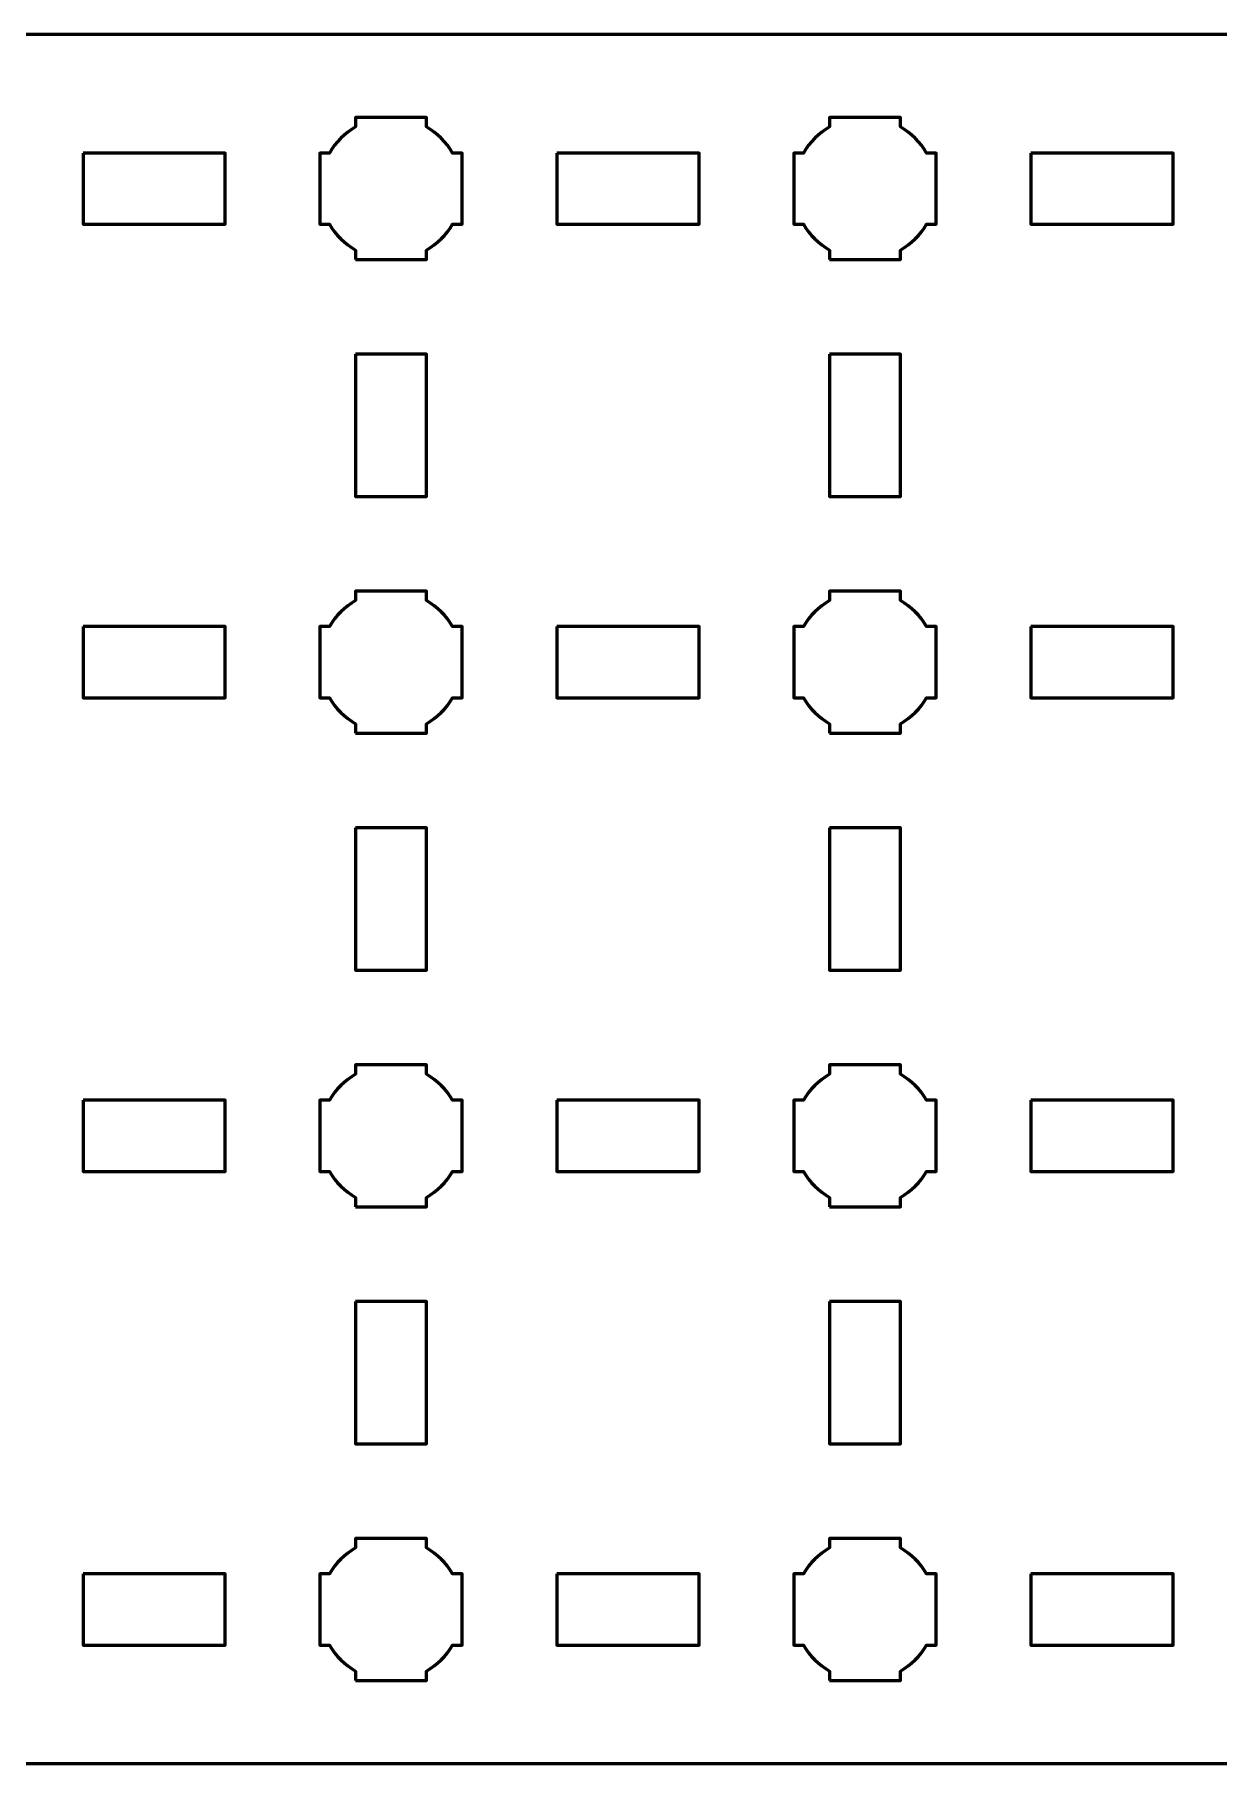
# Model space of a CAD drawing. Header units: centimetres. Extents: x -19.6 to 19.7, y -3.7 to 3.7.
# Drawn here: x 5.5 to 10.49, y -3.65 to 3.65 of the extents above; entities that cross this region are included whole.
import ezdxf

# ---------------------------------------------------------------- set-up
doc = ezdxf.new("R2010")
doc.units = ezdxf.units.CM
doc.header["$MEASUREMENT"] = 0
doc.layers.add('Layer 1', color=7, linetype='Continuous')

msp = doc.modelspace()

# ---------------------------------------------------------------- linework, layer by layer
at = {"layer": 'Layer 1', "lineweight": 53}
for points, knots in [([(-19.14991, 3.65002), (-19.14991, 3.65002), (19.15005, 3.65002), (19.15005, 3.65002), (19.15005, 3.65002), (19.42701, 3.65002), (19.65001, 3.42693), (19.65001, 3.14993), (19.65001, 3.14993), (19.65001, 3.14993), (19.65001, -3.15005), (19.65001, -3.15005), (19.65001, -3.15005), (19.65001, -3.42702), (19.42701, -3.65001), (19.15005, -3.65001), (19.15005, -3.65001), (19.15005, -3.65001), (-19.14991, -3.65001), (-19.14991, -3.65001), (-19.14991, -3.65001), (-19.42691, -3.65001), (-19.65, -3.42702), (-19.65, -3.15005), (-19.65, -3.15005), (-19.65, -3.15005), (-19.65, 3.14993), (-19.65, 3.14993), (-19.65, 3.14993), (-19.65, 3.42693), (-19.42691, 3.65002), (-19.14991, 3.65002)], [0, 0, 0, 0, 0.125, 0.125, 0.125, 0.125, 0.25, 0.25, 0.25, 0.25, 0.375, 0.375, 0.375, 0.375, 0.5, 0.5, 0.5, 0.5, 0.625, 0.625, 0.625, 0.625, 0.75, 0.75, 0.75, 0.75, 0.875, 0.875, 0.875, 0.875, 1, 1, 1, 1]), ([(6.84996, 2.69999), (6.84996, 2.69999), (6.84996, 2.7401), (6.84996, 2.7401), (6.84996, 2.7401), (6.80448, 2.76642), (6.76642, 2.80445), (6.7401, 2.84992), (6.7401, 2.84992), (6.7401, 2.84992), (6.70003, 2.84992), (6.70003, 2.84992), (6.70003, 2.84992), (6.70003, 2.84992), (6.70003, 2.99999), (6.70003, 2.99999), (6.70003, 2.99999), (6.70003, 2.99999), (6.70003, 3.14993), (6.70003, 3.14993), (6.70003, 3.14993), (6.70003, 3.14993), (6.7401, 3.14993), (6.7401, 3.14993), (6.7401, 3.14993), (6.76642, 3.19554), (6.80448, 3.23346), (6.84996, 3.25978), (6.84996, 3.25978), (6.84996, 3.25978), (6.84996, 3.3), (6.84996, 3.3), (6.84996, 3.3), (6.84996, 3.3), (6.99999, 3.3), (6.99999, 3.3), (6.99999, 3.3), (6.99999, 3.3), (7.14992, 3.3), (7.14992, 3.3), (7.14992, 3.3), (7.14992, 3.3), (7.14992, 3.25978), (7.14992, 3.25978), (7.14992, 3.25978), (7.19554, 3.23346), (7.23346, 3.19554), (7.25978, 3.14993), (7.25978, 3.14993), (7.25978, 3.14993), (7.3, 3.14993), (7.3, 3.14993), (7.3, 3.14993), (7.3, 3.14993), (7.3, 2.99999), (7.3, 2.99999), (7.3, 2.99999), (7.3, 2.99999), (7.3, 2.84992), (7.3, 2.84992), (7.3, 2.84992), (7.3, 2.84992), (7.25978, 2.84992), (7.25978, 2.84992), (7.25978, 2.84992), (7.23346, 2.80445), (7.19554, 2.76642), (7.14992, 2.7401), (7.14992, 2.7401), (7.14992, 2.7401), (7.14992, 2.69999), (7.14992, 2.69999), (7.14992, 2.69999), (7.14992, 2.69999), (6.99999, 2.69999), (6.99999, 2.69999), (6.99999, 2.69999), (6.99999, 2.69999), (6.84996, 2.69999), (6.84996, 2.69999)], [0, 0, 0, 0, 0.05, 0.05, 0.05, 0.05, 0.1, 0.1, 0.1, 0.1, 0.15, 0.15, 0.15, 0.15, 0.2, 0.2, 0.2, 0.2, 0.25, 0.25, 0.25, 0.25, 0.3, 0.3, 0.3, 0.3, 0.35, 0.35, 0.35, 0.35, 0.4, 0.4, 0.4, 0.4, 0.45, 0.45, 0.45, 0.45, 0.5, 0.5, 0.5, 0.5, 0.55, 0.55, 0.55, 0.55, 0.6, 0.6, 0.6, 0.6, 0.65, 0.65, 0.65, 0.65, 0.7, 0.7, 0.7, 0.7, 0.75, 0.75, 0.75, 0.75, 0.8, 0.8, 0.8, 0.8, 0.85, 0.85, 0.85, 0.85, 0.9, 0.9, 0.9, 0.9, 0.95, 0.95, 0.95, 0.95, 1, 1, 1, 1]), ([(8.85003, 2.69999), (8.85003, 2.69999), (8.85003, 2.7401), (8.85003, 2.7401), (8.85003, 2.7401), (8.80442, 2.76642), (8.76653, 2.80445), (8.74021, 2.84992), (8.74021, 2.84992), (8.74021, 2.84992), (8.69996, 2.84992), (8.69996, 2.84992), (8.69996, 2.84992), (8.69996, 2.84992), (8.69996, 2.99999), (8.69996, 2.99999), (8.69996, 2.99999), (8.69996, 2.99999), (8.69996, 3.14993), (8.69996, 3.14993), (8.69996, 3.14993), (8.69996, 3.14993), (8.74021, 3.14993), (8.74021, 3.14993), (8.74021, 3.14993), (8.76653, 3.19554), (8.80442, 3.23346), (8.85003, 3.25978), (8.85003, 3.25978), (8.85003, 3.25978), (8.85003, 3.3), (8.85003, 3.3), (8.85003, 3.3), (8.85003, 3.3), (8.99996, 3.3), (8.99996, 3.3), (8.99996, 3.3), (8.99996, 3.3), (9.15003, 3.3), (9.15003, 3.3), (9.15003, 3.3), (9.15003, 3.3), (9.15003, 3.25978), (9.15003, 3.25978), (9.15003, 3.25978), (9.19551, 3.23346), (9.23354, 3.19554), (9.25985, 3.14993), (9.25985, 3.14993), (9.25985, 3.14993), (9.29996, 3.14993), (9.29996, 3.14993), (9.29996, 3.14993), (9.29996, 3.14993), (9.29996, 2.99999), (9.29996, 2.99999), (9.29996, 2.99999), (9.29996, 2.99999), (9.29996, 2.84992), (9.29996, 2.84992), (9.29996, 2.84992), (9.29996, 2.84992), (9.25985, 2.84992), (9.25985, 2.84992), (9.25985, 2.84992), (9.23354, 2.80445), (9.19551, 2.76642), (9.15003, 2.7401), (9.15003, 2.7401), (9.15003, 2.7401), (9.15003, 2.69999), (9.15003, 2.69999), (9.15003, 2.69999), (9.15003, 2.69999), (8.99996, 2.69999), (8.99996, 2.69999), (8.99996, 2.69999), (8.99996, 2.69999), (8.85003, 2.69999), (8.85003, 2.69999)], [0, 0, 0, 0, 0.05, 0.05, 0.05, 0.05, 0.1, 0.1, 0.1, 0.1, 0.15, 0.15, 0.15, 0.15, 0.2, 0.2, 0.2, 0.2, 0.25, 0.25, 0.25, 0.25, 0.3, 0.3, 0.3, 0.3, 0.35, 0.35, 0.35, 0.35, 0.4, 0.4, 0.4, 0.4, 0.45, 0.45, 0.45, 0.45, 0.5, 0.5, 0.5, 0.5, 0.55, 0.55, 0.55, 0.55, 0.6, 0.6, 0.6, 0.6, 0.65, 0.65, 0.65, 0.65, 0.7, 0.7, 0.7, 0.7, 0.75, 0.75, 0.75, 0.75, 0.8, 0.8, 0.8, 0.8, 0.85, 0.85, 0.85, 0.85, 0.9, 0.9, 0.9, 0.9, 0.95, 0.95, 0.95, 0.95, 1, 1, 1, 1]), ([(5.70011, 3.14993), (5.70011, 3.14993), (6.30012, 3.14993), (6.30012, 3.14993), (6.30012, 3.14993), (6.30012, 3.14993), (6.30012, 2.84992), (6.30012, 2.84992), (6.30012, 2.84992), (6.30012, 2.84992), (5.70011, 2.84992), (5.70011, 2.84992), (5.70011, 2.84992), (5.70011, 2.84992), (5.70011, 3.14993), (5.70011, 3.14993)], [0, 0, 0, 0, 0.25, 0.25, 0.25, 0.25, 0.5, 0.5, 0.5, 0.5, 0.75, 0.75, 0.75, 0.75, 1, 1, 1, 1]), ([(7.70005, 3.14993), (7.70005, 3.14993), (8.30005, 3.14993), (8.30005, 3.14993), (8.30005, 3.14993), (8.30005, 3.14993), (8.30005, 2.84992), (8.30005, 2.84992), (8.30005, 2.84992), (8.30005, 2.84992), (7.70005, 2.84992), (7.70005, 2.84992), (7.70005, 2.84992), (7.70005, 2.84992), (7.70005, 3.14993), (7.70005, 3.14993)], [0, 0, 0, 0, 0.25, 0.25, 0.25, 0.25, 0.5, 0.5, 0.5, 0.5, 0.75, 0.75, 0.75, 0.75, 1, 1, 1, 1]), ([(9.70001, 3.14993), (9.70001, 3.14993), (10.30002, 3.14993), (10.30002, 3.14993), (10.30002, 3.14993), (10.30002, 3.14993), (10.30002, 2.84992), (10.30002, 2.84992), (10.30002, 2.84992), (10.30002, 2.84992), (9.70001, 2.84992), (9.70001, 2.84992), (9.70001, 2.84992), (9.70001, 2.84992), (9.70001, 3.14993), (9.70001, 3.14993)], [0, 0, 0, 0, 0.25, 0.25, 0.25, 0.25, 0.5, 0.5, 0.5, 0.5, 0.75, 0.75, 0.75, 0.75, 1, 1, 1, 1]), ([(6.85006, 2.29998), (6.85006, 2.29998), (7.15007, 2.29998), (7.15007, 2.29998), (7.15007, 2.29998), (7.15007, 2.29998), (7.15007, 1.69997), (7.15007, 1.69997), (7.15007, 1.69997), (7.15007, 1.69997), (6.85006, 1.69997), (6.85006, 1.69997), (6.85006, 1.69997), (6.85006, 1.69997), (6.85006, 2.29998), (6.85006, 2.29998)], [0, 0, 0, 0, 0.25, 0.25, 0.25, 0.25, 0.5, 0.5, 0.5, 0.5, 0.75, 0.75, 0.75, 0.75, 1, 1, 1, 1]), ([(8.85003, 2.29998), (8.85003, 2.29998), (9.15003, 2.29998), (9.15003, 2.29998), (9.15003, 2.29998), (9.15003, 2.29998), (9.15003, 1.69997), (9.15003, 1.69997), (9.15003, 1.69997), (9.15003, 1.69997), (8.85003, 1.69997), (8.85003, 1.69997), (8.85003, 1.69997), (8.85003, 1.69997), (8.85003, 2.29998), (8.85003, 2.29998)], [0, 0, 0, 0, 0.25, 0.25, 0.25, 0.25, 0.5, 0.5, 0.5, 0.5, 0.75, 0.75, 0.75, 0.75, 1, 1, 1, 1]), ([(6.84996, 0.69992), (6.84996, 0.69992), (6.84996, 0.74017), (6.84996, 0.74017), (6.84996, 0.74017), (6.80448, 0.76649), (6.76642, 0.80452), (6.7401, 0.84999), (6.7401, 0.84999), (6.7401, 0.84999), (6.70003, 0.84999), (6.70003, 0.84999), (6.70003, 0.84999), (6.70003, 0.84999), (6.70003, 0.99992), (6.70003, 0.99992), (6.70003, 0.99992), (6.70003, 0.99992), (6.70003, 1.14999), (6.70003, 1.14999), (6.70003, 1.14999), (6.70003, 1.14999), (6.7401, 1.14999), (6.7401, 1.14999), (6.7401, 1.14999), (6.76642, 1.19547), (6.80448, 1.2335), (6.84996, 1.25981), (6.84996, 1.25981), (6.84996, 1.25981), (6.84996, 1.29992), (6.84996, 1.29992), (6.84996, 1.29992), (6.84996, 1.29992), (6.99999, 1.29992), (6.99999, 1.29992), (6.99999, 1.29992), (6.99999, 1.29992), (7.14992, 1.29992), (7.14992, 1.29992), (7.14992, 1.29992), (7.14992, 1.29992), (7.14992, 1.25981), (7.14992, 1.25981), (7.14992, 1.25981), (7.19554, 1.2335), (7.23346, 1.19547), (7.25978, 1.14999), (7.25978, 1.14999), (7.25978, 1.14999), (7.3, 1.14999), (7.3, 1.14999), (7.3, 1.14999), (7.3, 1.14999), (7.3, 0.99992), (7.3, 0.99992), (7.3, 0.99992), (7.3, 0.99992), (7.3, 0.84999), (7.3, 0.84999), (7.3, 0.84999), (7.3, 0.84999), (7.25978, 0.84999), (7.25978, 0.84999), (7.25978, 0.84999), (7.23346, 0.80452), (7.19554, 0.76649), (7.14992, 0.74017), (7.14992, 0.74017), (7.14992, 0.74017), (7.14992, 0.69992), (7.14992, 0.69992), (7.14992, 0.69992), (7.14992, 0.69992), (6.99999, 0.69992), (6.99999, 0.69992), (6.99999, 0.69992), (6.99999, 0.69992), (6.84996, 0.69992), (6.84996, 0.69992)], [0, 0, 0, 0, 0.05, 0.05, 0.05, 0.05, 0.1, 0.1, 0.1, 0.1, 0.15, 0.15, 0.15, 0.15, 0.2, 0.2, 0.2, 0.2, 0.25, 0.25, 0.25, 0.25, 0.3, 0.3, 0.3, 0.3, 0.35, 0.35, 0.35, 0.35, 0.4, 0.4, 0.4, 0.4, 0.45, 0.45, 0.45, 0.45, 0.5, 0.5, 0.5, 0.5, 0.55, 0.55, 0.55, 0.55, 0.6, 0.6, 0.6, 0.6, 0.65, 0.65, 0.65, 0.65, 0.7, 0.7, 0.7, 0.7, 0.75, 0.75, 0.75, 0.75, 0.8, 0.8, 0.8, 0.8, 0.85, 0.85, 0.85, 0.85, 0.9, 0.9, 0.9, 0.9, 0.95, 0.95, 0.95, 0.95, 1, 1, 1, 1]), ([(8.85003, 0.69992), (8.85003, 0.69992), (8.85003, 0.74017), (8.85003, 0.74017), (8.85003, 0.74017), (8.80442, 0.76649), (8.76653, 0.80452), (8.74021, 0.84999), (8.74021, 0.84999), (8.74021, 0.84999), (8.69996, 0.84999), (8.69996, 0.84999), (8.69996, 0.84999), (8.69996, 0.84999), (8.69996, 0.99992), (8.69996, 0.99992), (8.69996, 0.99992), (8.69996, 0.99992), (8.69996, 1.14999), (8.69996, 1.14999), (8.69996, 1.14999), (8.69996, 1.14999), (8.74021, 1.14999), (8.74021, 1.14999), (8.74021, 1.14999), (8.76653, 1.19547), (8.80442, 1.2335), (8.85003, 1.25981), (8.85003, 1.25981), (8.85003, 1.25981), (8.85003, 1.29992), (8.85003, 1.29992), (8.85003, 1.29992), (8.85003, 1.29992), (8.99996, 1.29992), (8.99996, 1.29992), (8.99996, 1.29992), (8.99996, 1.29992), (9.15003, 1.29992), (9.15003, 1.29992), (9.15003, 1.29992), (9.15003, 1.29992), (9.15003, 1.25981), (9.15003, 1.25981), (9.15003, 1.25981), (9.19551, 1.2335), (9.23354, 1.19547), (9.25985, 1.14999), (9.25985, 1.14999), (9.25985, 1.14999), (9.29996, 1.14999), (9.29996, 1.14999), (9.29996, 1.14999), (9.29996, 1.14999), (9.29996, 0.99992), (9.29996, 0.99992), (9.29996, 0.99992), (9.29996, 0.99992), (9.29996, 0.84999), (9.29996, 0.84999), (9.29996, 0.84999), (9.29996, 0.84999), (9.25985, 0.84999), (9.25985, 0.84999), (9.25985, 0.84999), (9.23354, 0.80452), (9.19551, 0.76649), (9.15003, 0.74017), (9.15003, 0.74017), (9.15003, 0.74017), (9.15003, 0.69992), (9.15003, 0.69992), (9.15003, 0.69992), (9.15003, 0.69992), (8.99996, 0.69992), (8.99996, 0.69992), (8.99996, 0.69992), (8.99996, 0.69992), (8.85003, 0.69992), (8.85003, 0.69992)], [0, 0, 0, 0, 0.05, 0.05, 0.05, 0.05, 0.1, 0.1, 0.1, 0.1, 0.15, 0.15, 0.15, 0.15, 0.2, 0.2, 0.2, 0.2, 0.25, 0.25, 0.25, 0.25, 0.3, 0.3, 0.3, 0.3, 0.35, 0.35, 0.35, 0.35, 0.4, 0.4, 0.4, 0.4, 0.45, 0.45, 0.45, 0.45, 0.5, 0.5, 0.5, 0.5, 0.55, 0.55, 0.55, 0.55, 0.6, 0.6, 0.6, 0.6, 0.65, 0.65, 0.65, 0.65, 0.7, 0.7, 0.7, 0.7, 0.75, 0.75, 0.75, 0.75, 0.8, 0.8, 0.8, 0.8, 0.85, 0.85, 0.85, 0.85, 0.9, 0.9, 0.9, 0.9, 0.95, 0.95, 0.95, 0.95, 1, 1, 1, 1]), ([(5.70011, 1.14999), (5.70011, 1.14999), (6.30012, 1.14999), (6.30012, 1.14999), (6.30012, 1.14999), (6.30012, 1.14999), (6.30012, 0.84999), (6.30012, 0.84999), (6.30012, 0.84999), (6.30012, 0.84999), (5.70011, 0.84999), (5.70011, 0.84999), (5.70011, 0.84999), (5.70011, 0.84999), (5.70011, 1.14999), (5.70011, 1.14999)], [0, 0, 0, 0, 0.25, 0.25, 0.25, 0.25, 0.5, 0.5, 0.5, 0.5, 0.75, 0.75, 0.75, 0.75, 1, 1, 1, 1]), ([(7.70005, 1.14999), (7.70005, 1.14999), (8.30005, 1.14999), (8.30005, 1.14999), (8.30005, 1.14999), (8.30005, 1.14999), (8.30005, 0.84999), (8.30005, 0.84999), (8.30005, 0.84999), (8.30005, 0.84999), (7.70005, 0.84999), (7.70005, 0.84999), (7.70005, 0.84999), (7.70005, 0.84999), (7.70005, 1.14999), (7.70005, 1.14999)], [0, 0, 0, 0, 0.25, 0.25, 0.25, 0.25, 0.5, 0.5, 0.5, 0.5, 0.75, 0.75, 0.75, 0.75, 1, 1, 1, 1]), ([(9.70001, 1.14999), (9.70001, 1.14999), (10.30002, 1.14999), (10.30002, 1.14999), (10.30002, 1.14999), (10.30002, 1.14999), (10.30002, 0.84999), (10.30002, 0.84999), (10.30002, 0.84999), (10.30002, 0.84999), (9.70001, 0.84999), (9.70001, 0.84999), (9.70001, 0.84999), (9.70001, 0.84999), (9.70001, 1.14999), (9.70001, 1.14999)], [0, 0, 0, 0, 0.25, 0.25, 0.25, 0.25, 0.5, 0.5, 0.5, 0.5, 0.75, 0.75, 0.75, 0.75, 1, 1, 1, 1]), ([(6.85006, 0.30001), (6.85006, 0.30001), (7.15007, 0.30001), (7.15007, 0.30001), (7.15007, 0.30001), (7.15007, 0.30001), (7.15007, -0.29999), (7.15007, -0.29999), (7.15007, -0.29999), (7.15007, -0.29999), (6.85006, -0.29999), (6.85006, -0.29999), (6.85006, -0.29999), (6.85006, -0.29999), (6.85006, 0.30001), (6.85006, 0.30001)], [0, 0, 0, 0, 0.25, 0.25, 0.25, 0.25, 0.5, 0.5, 0.5, 0.5, 0.75, 0.75, 0.75, 0.75, 1, 1, 1, 1]), ([(8.85003, 0.30001), (8.85003, 0.30001), (9.15003, 0.30001), (9.15003, 0.30001), (9.15003, 0.30001), (9.15003, 0.30001), (9.15003, -0.29999), (9.15003, -0.29999), (9.15003, -0.29999), (9.15003, -0.29999), (8.85003, -0.29999), (8.85003, -0.29999), (8.85003, -0.29999), (8.85003, -0.29999), (8.85003, 0.30001), (8.85003, 0.30001)], [0, 0, 0, 0, 0.25, 0.25, 0.25, 0.25, 0.5, 0.5, 0.5, 0.5, 0.75, 0.75, 0.75, 0.75, 1, 1, 1, 1]), ([(6.84996, -1.30001), (6.84996, -1.30001), (6.84996, -1.25994), (6.84996, -1.25994), (6.84996, -1.25994), (6.80448, -1.23348), (6.76642, -1.19556), (6.7401, -1.14994), (6.7401, -1.14994), (6.7401, -1.14994), (6.70003, -1.14994), (6.70003, -1.14994), (6.70003, -1.14994), (6.70003, -1.14994), (6.70003, -1.00001), (6.70003, -1.00001), (6.70003, -1.00001), (6.70003, -1.00001), (6.70003, -0.84994), (6.70003, -0.84994), (6.70003, -0.84994), (6.70003, -0.84994), (6.7401, -0.84994), (6.7401, -0.84994), (6.7401, -0.84994), (6.76642, -0.80447), (6.80448, -0.76644), (6.84996, -0.74012), (6.84996, -0.74012), (6.84996, -0.74012), (6.84996, -0.70001), (6.84996, -0.70001), (6.84996, -0.70001), (6.84996, -0.70001), (6.99999, -0.70001), (6.99999, -0.70001), (6.99999, -0.70001), (6.99999, -0.70001), (7.14992, -0.70001), (7.14992, -0.70001), (7.14992, -0.70001), (7.14992, -0.70001), (7.14992, -0.74012), (7.14992, -0.74012), (7.14992, -0.74012), (7.19554, -0.76644), (7.23346, -0.80447), (7.25978, -0.84994), (7.25978, -0.84994), (7.25978, -0.84994), (7.3, -0.84994), (7.3, -0.84994), (7.3, -0.84994), (7.3, -0.84994), (7.3, -1.00001), (7.3, -1.00001), (7.3, -1.00001), (7.3, -1.00001), (7.3, -1.14994), (7.3, -1.14994), (7.3, -1.14994), (7.3, -1.14994), (7.25978, -1.14994), (7.25978, -1.14994), (7.25978, -1.14994), (7.23346, -1.19556), (7.19554, -1.23348), (7.14992, -1.25994), (7.14992, -1.25994), (7.14992, -1.25994), (7.14992, -1.30001), (7.14992, -1.30001), (7.14992, -1.30001), (7.14992, -1.30001), (6.99999, -1.30001), (6.99999, -1.30001), (6.99999, -1.30001), (6.99999, -1.30001), (6.84996, -1.30001), (6.84996, -1.30001)], [0, 0, 0, 0, 0.05, 0.05, 0.05, 0.05, 0.1, 0.1, 0.1, 0.1, 0.15, 0.15, 0.15, 0.15, 0.2, 0.2, 0.2, 0.2, 0.25, 0.25, 0.25, 0.25, 0.3, 0.3, 0.3, 0.3, 0.35, 0.35, 0.35, 0.35, 0.4, 0.4, 0.4, 0.4, 0.45, 0.45, 0.45, 0.45, 0.5, 0.5, 0.5, 0.5, 0.55, 0.55, 0.55, 0.55, 0.6, 0.6, 0.6, 0.6, 0.65, 0.65, 0.65, 0.65, 0.7, 0.7, 0.7, 0.7, 0.75, 0.75, 0.75, 0.75, 0.8, 0.8, 0.8, 0.8, 0.85, 0.85, 0.85, 0.85, 0.9, 0.9, 0.9, 0.9, 0.95, 0.95, 0.95, 0.95, 1, 1, 1, 1]), ([(8.85003, -1.30001), (8.85003, -1.30001), (8.85003, -1.25994), (8.85003, -1.25994), (8.85003, -1.25994), (8.80442, -1.23348), (8.76653, -1.19556), (8.74021, -1.14994), (8.74021, -1.14994), (8.74021, -1.14994), (8.69996, -1.14994), (8.69996, -1.14994), (8.69996, -1.14994), (8.69996, -1.14994), (8.69996, -1.00001), (8.69996, -1.00001), (8.69996, -1.00001), (8.69996, -1.00001), (8.69996, -0.84994), (8.69996, -0.84994), (8.69996, -0.84994), (8.69996, -0.84994), (8.74021, -0.84994), (8.74021, -0.84994), (8.74021, -0.84994), (8.76653, -0.80447), (8.80442, -0.76644), (8.85003, -0.74012), (8.85003, -0.74012), (8.85003, -0.74012), (8.85003, -0.70001), (8.85003, -0.70001), (8.85003, -0.70001), (8.85003, -0.70001), (8.99996, -0.70001), (8.99996, -0.70001), (8.99996, -0.70001), (8.99996, -0.70001), (9.15003, -0.70001), (9.15003, -0.70001), (9.15003, -0.70001), (9.15003, -0.70001), (9.15003, -0.74012), (9.15003, -0.74012), (9.15003, -0.74012), (9.19551, -0.76644), (9.23354, -0.80447), (9.25985, -0.84994), (9.25985, -0.84994), (9.25985, -0.84994), (9.29996, -0.84994), (9.29996, -0.84994), (9.29996, -0.84994), (9.29996, -0.84994), (9.29996, -1.00001), (9.29996, -1.00001), (9.29996, -1.00001), (9.29996, -1.00001), (9.29996, -1.14994), (9.29996, -1.14994), (9.29996, -1.14994), (9.29996, -1.14994), (9.25985, -1.14994), (9.25985, -1.14994), (9.25985, -1.14994), (9.23354, -1.19556), (9.19551, -1.23348), (9.15003, -1.25994), (9.15003, -1.25994), (9.15003, -1.25994), (9.15003, -1.30001), (9.15003, -1.30001), (9.15003, -1.30001), (9.15003, -1.30001), (8.99996, -1.30001), (8.99996, -1.30001), (8.99996, -1.30001), (8.99996, -1.30001), (8.85003, -1.30001), (8.85003, -1.30001)], [0, 0, 0, 0, 0.05, 0.05, 0.05, 0.05, 0.1, 0.1, 0.1, 0.1, 0.15, 0.15, 0.15, 0.15, 0.2, 0.2, 0.2, 0.2, 0.25, 0.25, 0.25, 0.25, 0.3, 0.3, 0.3, 0.3, 0.35, 0.35, 0.35, 0.35, 0.4, 0.4, 0.4, 0.4, 0.45, 0.45, 0.45, 0.45, 0.5, 0.5, 0.5, 0.5, 0.55, 0.55, 0.55, 0.55, 0.6, 0.6, 0.6, 0.6, 0.65, 0.65, 0.65, 0.65, 0.7, 0.7, 0.7, 0.7, 0.75, 0.75, 0.75, 0.75, 0.8, 0.8, 0.8, 0.8, 0.85, 0.85, 0.85, 0.85, 0.9, 0.9, 0.9, 0.9, 0.95, 0.95, 0.95, 0.95, 1, 1, 1, 1]), ([(5.70011, -0.84994), (5.70011, -0.84994), (6.30012, -0.84994), (6.30012, -0.84994), (6.30012, -0.84994), (6.30012, -0.84994), (6.30012, -1.14994), (6.30012, -1.14994), (6.30012, -1.14994), (6.30012, -1.14994), (5.70011, -1.14994), (5.70011, -1.14994), (5.70011, -1.14994), (5.70011, -1.14994), (5.70011, -0.84994), (5.70011, -0.84994)], [0, 0, 0, 0, 0.25, 0.25, 0.25, 0.25, 0.5, 0.5, 0.5, 0.5, 0.75, 0.75, 0.75, 0.75, 1, 1, 1, 1]), ([(7.70005, -0.84994), (7.70005, -0.84994), (8.30005, -0.84994), (8.30005, -0.84994), (8.30005, -0.84994), (8.30005, -0.84994), (8.30005, -1.14994), (8.30005, -1.14994), (8.30005, -1.14994), (8.30005, -1.14994), (7.70005, -1.14994), (7.70005, -1.14994), (7.70005, -1.14994), (7.70005, -1.14994), (7.70005, -0.84994), (7.70005, -0.84994)], [0, 0, 0, 0, 0.25, 0.25, 0.25, 0.25, 0.5, 0.5, 0.5, 0.5, 0.75, 0.75, 0.75, 0.75, 1, 1, 1, 1]), ([(9.70001, -0.84994), (9.70001, -0.84994), (10.30002, -0.84994), (10.30002, -0.84994), (10.30002, -0.84994), (10.30002, -0.84994), (10.30002, -1.14994), (10.30002, -1.14994), (10.30002, -1.14994), (10.30002, -1.14994), (9.70001, -1.14994), (9.70001, -1.14994), (9.70001, -1.14994), (9.70001, -1.14994), (9.70001, -0.84994), (9.70001, -0.84994)], [0, 0, 0, 0, 0.25, 0.25, 0.25, 0.25, 0.5, 0.5, 0.5, 0.5, 0.75, 0.75, 0.75, 0.75, 1, 1, 1, 1]), ([(6.85006, -1.70006), (6.85006, -1.70006), (7.15007, -1.70006), (7.15007, -1.70006), (7.15007, -1.70006), (7.15007, -1.70006), (7.15007, -2.30007), (7.15007, -2.30007), (7.15007, -2.30007), (7.15007, -2.30007), (6.85006, -2.30007), (6.85006, -2.30007), (6.85006, -2.30007), (6.85006, -2.30007), (6.85006, -1.70006), (6.85006, -1.70006)], [0, 0, 0, 0, 0.25, 0.25, 0.25, 0.25, 0.5, 0.5, 0.5, 0.5, 0.75, 0.75, 0.75, 0.75, 1, 1, 1, 1]), ([(8.85003, -1.70006), (8.85003, -1.70006), (9.15003, -1.70006), (9.15003, -1.70006), (9.15003, -1.70006), (9.15003, -1.70006), (9.15003, -2.30007), (9.15003, -2.30007), (9.15003, -2.30007), (9.15003, -2.30007), (8.85003, -2.30007), (8.85003, -2.30007), (8.85003, -2.30007), (8.85003, -2.30007), (8.85003, -1.70006), (8.85003, -1.70006)], [0, 0, 0, 0, 0.25, 0.25, 0.25, 0.25, 0.5, 0.5, 0.5, 0.5, 0.75, 0.75, 0.75, 0.75, 1, 1, 1, 1]), ([(6.84996, -3.29998), (6.84996, -3.29998), (6.84996, -3.25987), (6.84996, -3.25987), (6.84996, -3.25987), (6.80448, -3.23355), (6.76642, -3.19552), (6.7401, -3.15005), (6.7401, -3.15005), (6.7401, -3.15005), (6.70003, -3.15005), (6.70003, -3.15005), (6.70003, -3.15005), (6.70003, -3.15005), (6.70003, -2.99998), (6.70003, -2.99998), (6.70003, -2.99998), (6.70003, -2.99998), (6.70003, -2.85005), (6.70003, -2.85005), (6.70003, -2.85005), (6.70003, -2.85005), (6.7401, -2.85005), (6.7401, -2.85005), (6.7401, -2.85005), (6.76642, -2.80443), (6.80448, -2.76655), (6.84996, -2.74023), (6.84996, -2.74023), (6.84996, -2.74023), (6.84996, -2.69998), (6.84996, -2.69998), (6.84996, -2.69998), (6.84996, -2.69998), (6.99999, -2.69998), (6.99999, -2.69998), (6.99999, -2.69998), (6.99999, -2.69998), (7.14992, -2.69998), (7.14992, -2.69998), (7.14992, -2.69998), (7.14992, -2.69998), (7.14992, -2.74023), (7.14992, -2.74023), (7.14992, -2.74023), (7.19554, -2.76655), (7.23346, -2.80443), (7.25978, -2.85005), (7.25978, -2.85005), (7.25978, -2.85005), (7.3, -2.85005), (7.3, -2.85005), (7.3, -2.85005), (7.3, -2.85005), (7.3, -2.99998), (7.3, -2.99998), (7.3, -2.99998), (7.3, -2.99998), (7.3, -3.15005), (7.3, -3.15005), (7.3, -3.15005), (7.3, -3.15005), (7.25978, -3.15005), (7.25978, -3.15005), (7.25978, -3.15005), (7.23346, -3.19552), (7.19554, -3.23355), (7.14992, -3.25987), (7.14992, -3.25987), (7.14992, -3.25987), (7.14992, -3.29998), (7.14992, -3.29998), (7.14992, -3.29998), (7.14992, -3.29998), (6.99999, -3.29998), (6.99999, -3.29998), (6.99999, -3.29998), (6.99999, -3.29998), (6.84996, -3.29998), (6.84996, -3.29998)], [0, 0, 0, 0, 0.05, 0.05, 0.05, 0.05, 0.1, 0.1, 0.1, 0.1, 0.15, 0.15, 0.15, 0.15, 0.2, 0.2, 0.2, 0.2, 0.25, 0.25, 0.25, 0.25, 0.3, 0.3, 0.3, 0.3, 0.35, 0.35, 0.35, 0.35, 0.4, 0.4, 0.4, 0.4, 0.45, 0.45, 0.45, 0.45, 0.5, 0.5, 0.5, 0.5, 0.55, 0.55, 0.55, 0.55, 0.6, 0.6, 0.6, 0.6, 0.65, 0.65, 0.65, 0.65, 0.7, 0.7, 0.7, 0.7, 0.75, 0.75, 0.75, 0.75, 0.8, 0.8, 0.8, 0.8, 0.85, 0.85, 0.85, 0.85, 0.9, 0.9, 0.9, 0.9, 0.95, 0.95, 0.95, 0.95, 1, 1, 1, 1]), ([(8.85003, -3.29998), (8.85003, -3.29998), (8.85003, -3.25987), (8.85003, -3.25987), (8.85003, -3.25987), (8.80442, -3.23355), (8.76653, -3.19552), (8.74021, -3.15005), (8.74021, -3.15005), (8.74021, -3.15005), (8.69996, -3.15005), (8.69996, -3.15005), (8.69996, -3.15005), (8.69996, -3.15005), (8.69996, -2.99998), (8.69996, -2.99998), (8.69996, -2.99998), (8.69996, -2.99998), (8.69996, -2.85005), (8.69996, -2.85005), (8.69996, -2.85005), (8.69996, -2.85005), (8.74021, -2.85005), (8.74021, -2.85005), (8.74021, -2.85005), (8.76653, -2.80443), (8.80442, -2.76655), (8.85003, -2.74023), (8.85003, -2.74023), (8.85003, -2.74023), (8.85003, -2.69998), (8.85003, -2.69998), (8.85003, -2.69998), (8.85003, -2.69998), (8.99996, -2.69998), (8.99996, -2.69998), (8.99996, -2.69998), (8.99996, -2.69998), (9.15003, -2.69998), (9.15003, -2.69998), (9.15003, -2.69998), (9.15003, -2.69998), (9.15003, -2.74023), (9.15003, -2.74023), (9.15003, -2.74023), (9.19551, -2.76655), (9.23354, -2.80443), (9.25985, -2.85005), (9.25985, -2.85005), (9.25985, -2.85005), (9.29996, -2.85005), (9.29996, -2.85005), (9.29996, -2.85005), (9.29996, -2.85005), (9.29996, -2.99998), (9.29996, -2.99998), (9.29996, -2.99998), (9.29996, -2.99998), (9.29996, -3.15005), (9.29996, -3.15005), (9.29996, -3.15005), (9.29996, -3.15005), (9.25985, -3.15005), (9.25985, -3.15005), (9.25985, -3.15005), (9.23354, -3.19552), (9.19551, -3.23355), (9.15003, -3.25987), (9.15003, -3.25987), (9.15003, -3.25987), (9.15003, -3.29998), (9.15003, -3.29998), (9.15003, -3.29998), (9.15003, -3.29998), (8.99996, -3.29998), (8.99996, -3.29998), (8.99996, -3.29998), (8.99996, -3.29998), (8.85003, -3.29998), (8.85003, -3.29998)], [0, 0, 0, 0, 0.05, 0.05, 0.05, 0.05, 0.1, 0.1, 0.1, 0.1, 0.15, 0.15, 0.15, 0.15, 0.2, 0.2, 0.2, 0.2, 0.25, 0.25, 0.25, 0.25, 0.3, 0.3, 0.3, 0.3, 0.35, 0.35, 0.35, 0.35, 0.4, 0.4, 0.4, 0.4, 0.45, 0.45, 0.45, 0.45, 0.5, 0.5, 0.5, 0.5, 0.55, 0.55, 0.55, 0.55, 0.6, 0.6, 0.6, 0.6, 0.65, 0.65, 0.65, 0.65, 0.7, 0.7, 0.7, 0.7, 0.75, 0.75, 0.75, 0.75, 0.8, 0.8, 0.8, 0.8, 0.85, 0.85, 0.85, 0.85, 0.9, 0.9, 0.9, 0.9, 0.95, 0.95, 0.95, 0.95, 1, 1, 1, 1]), ([(5.70011, -2.85005), (5.70011, -2.85005), (6.30012, -2.85005), (6.30012, -2.85005), (6.30012, -2.85005), (6.30012, -2.85005), (6.30012, -3.15005), (6.30012, -3.15005), (6.30012, -3.15005), (6.30012, -3.15005), (5.70011, -3.15005), (5.70011, -3.15005), (5.70011, -3.15005), (5.70011, -3.15005), (5.70011, -2.85005), (5.70011, -2.85005)], [0, 0, 0, 0, 0.25, 0.25, 0.25, 0.25, 0.5, 0.5, 0.5, 0.5, 0.75, 0.75, 0.75, 0.75, 1, 1, 1, 1]), ([(7.70005, -2.85005), (7.70005, -2.85005), (8.30005, -2.85005), (8.30005, -2.85005), (8.30005, -2.85005), (8.30005, -2.85005), (8.30005, -3.15005), (8.30005, -3.15005), (8.30005, -3.15005), (8.30005, -3.15005), (7.70005, -3.15005), (7.70005, -3.15005), (7.70005, -3.15005), (7.70005, -3.15005), (7.70005, -2.85005), (7.70005, -2.85005)], [0, 0, 0, 0, 0.25, 0.25, 0.25, 0.25, 0.5, 0.5, 0.5, 0.5, 0.75, 0.75, 0.75, 0.75, 1, 1, 1, 1]), ([(9.70001, -2.85005), (9.70001, -2.85005), (10.30002, -2.85005), (10.30002, -2.85005), (10.30002, -2.85005), (10.30002, -2.85005), (10.30002, -3.15005), (10.30002, -3.15005), (10.30002, -3.15005), (10.30002, -3.15005), (9.70001, -3.15005), (9.70001, -3.15005), (9.70001, -3.15005), (9.70001, -3.15005), (9.70001, -2.85005), (9.70001, -2.85005)], [0, 0, 0, 0, 0.25, 0.25, 0.25, 0.25, 0.5, 0.5, 0.5, 0.5, 0.75, 0.75, 0.75, 0.75, 1, 1, 1, 1])]:
    msp.add_open_spline(points, degree=3, knots=knots, dxfattribs=at)

doc.saveas('drawing.dxf')
